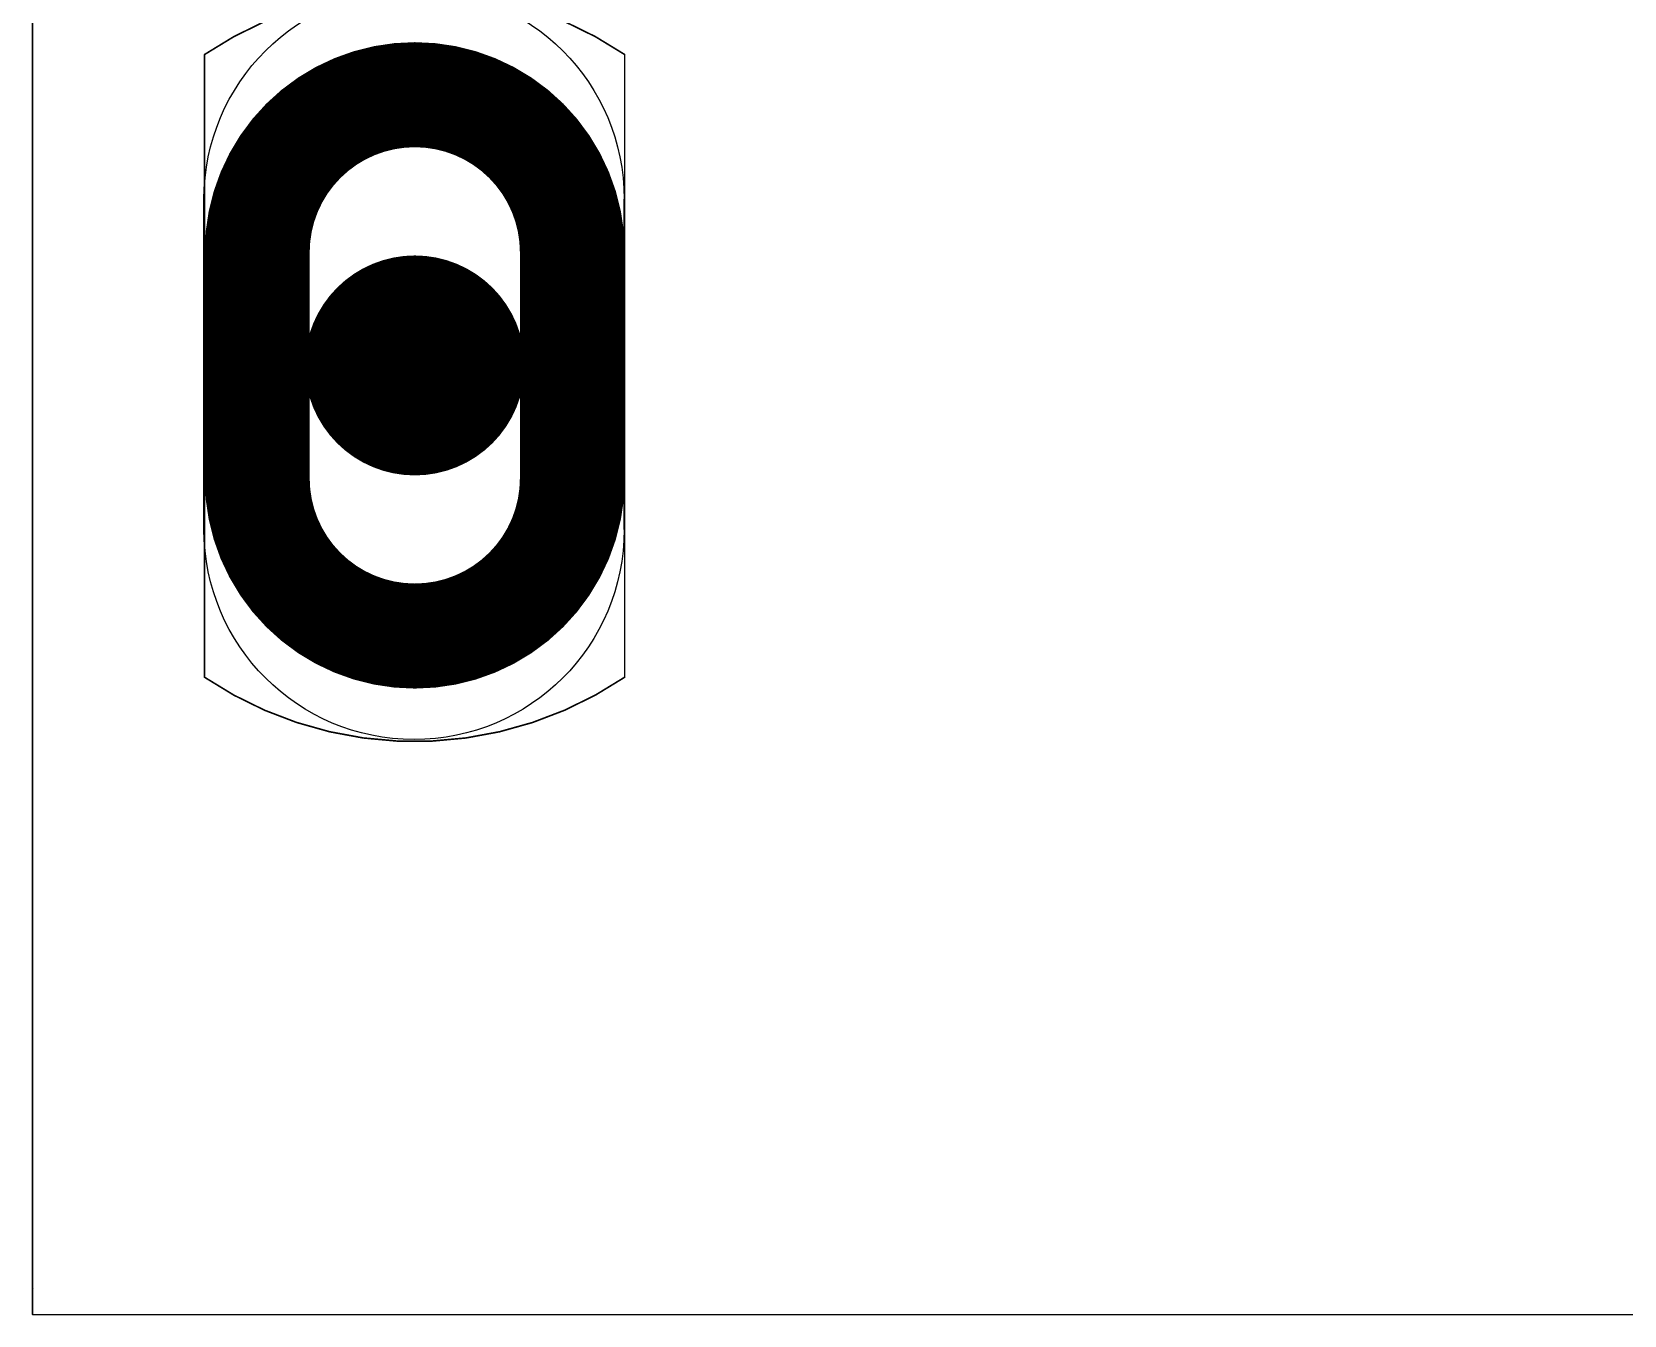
# Model space of a CAD drawing. Header units: millimetres. Extents: x 34 to 168, y 52 to 76.
# Drawn here: x 33.96 to 46.46, y 52.3 to 62.38 of the extents above; entities that cross this region are included whole.
import ezdxf

# ---------------------------------------------------------------- set-up
doc = ezdxf.new("R2010")
doc.units = ezdxf.units.MM
for name, color, linetype in [('BottomLayer', 5, 'Continuous'), ('BottomSolder', 6, 'Continuous'), ('Mechanical1', 6, 'Continuous'), ('Mechanical2', 216, 'Continuous'), ('MultiLayer', 9, 'Continuous'), ('PadHoleLayer', 156, 'Continuous'), ('TopLayer', 1, 'Continuous'), ('TopSolder', 216, 'Continuous')]:
    doc.layers.add(name, color=color, linetype=linetype)

msp = doc.modelspace()

# ---------------------------------------------------------------- linework, layer by layer
at = {"layer": 'BottomLayer', "const_width": 0.762}
msp.add_lwpolyline([(36.581, 59.758, 1), (37.343, 59.758, 1)], format="xyb", close=True, dxfattribs=at)
at = {"layer": 'BottomSolder', "const_width": 0.864}
msp.add_lwpolyline([(36.531, 59.758, 1), (37.394, 59.758, 1)], format="xyb", close=True, dxfattribs=at)
at = {"layer": 'Mechanical1'}
for points in [[(33.962, 52.308), (33.962, 72.288)], [(33.962, 52.308), (33.962, 72.288)], [(35.307, 58.471), (35.307, 61.062)], [(38.607, 58.471), (38.607, 61.062)], [(33.962, 52.308), (162.362, 52.308)], [(33.962, 52.308), (33.962, 52.308)], [(33.962, 52.308), (33.962, 52.308)]]:
    msp.add_lwpolyline(points, dxfattribs=at)
for points in [[(35.307, 61.062, -1), (38.607, 61.062)], [(38.607, 58.471, -1), (35.307, 58.471)]]:
    msp.add_lwpolyline(points, format="xyb", dxfattribs=at)
for points in [[(35.307, 61.062, 1), (35.307, 61.062, 1)], [(35.307, 61.062, 1), (35.307, 61.062, 1)], [(38.607, 61.062, 1), (38.607, 61.062, 1)], [(38.607, 61.062, 1), (38.607, 61.062, 1)], [(35.307, 58.471, 1), (35.307, 58.471, 1)], [(35.307, 58.471, 1), (35.307, 58.471, 1)], [(38.607, 58.471, 1), (38.607, 58.471, 1)], [(38.607, 58.471, 1), (38.607, 58.471, 1)], [(33.962, 52.308, 1), (33.962, 52.308, 1)], [(33.962, 52.308, 1), (33.962, 52.308, 1)], [(33.962, 52.308, 1), (33.962, 52.308, 1)], [(33.962, 52.308, 1), (33.962, 52.308, 1)], [(33.962, 52.308, 1), (33.962, 52.308, 1)], [(33.962, 52.308, 1), (33.962, 52.308, 1)], [(33.962, 52.308, 1), (33.962, 52.308, 1)]]:
    msp.add_lwpolyline(points, format="xyb", close=True, dxfattribs=at)
at = {"layer": 'Mechanical2', "const_width": 0.0127}
for points in [[(33.962, 52.508), (33.962, 72.078)], [(35.312, 57.31), (35.312, 62.199)], [(38.61, 57.31), (38.61, 62.199)], [(33.962, 52.308), (33.962, 52.508)]]:
    msp.add_lwpolyline(points, dxfattribs=at)
for points in [[(35.312, 62.199, -0.305816), (38.61, 62.199)], [(38.61, 57.31, -0.305816), (35.312, 57.31)]]:
    msp.add_lwpolyline(points, format="xyb", dxfattribs=at)
at = {"layer": 'Mechanical2', "const_width": 0.00635}
for points in [[(35.309, 62.199, 1), (35.315, 62.199, 1)], [(35.309, 62.199, 1), (35.315, 62.199, 1)], [(38.607, 62.199, 1), (38.613, 62.199, 1)], [(38.607, 62.199, 1), (38.613, 62.199, 1)], [(35.309, 57.31, 1), (35.315, 57.31, 1)], [(35.309, 57.31, 1), (35.315, 57.31, 1)], [(38.607, 57.31, 1), (38.613, 57.31, 1)], [(38.607, 57.31, 1), (38.613, 57.31, 1)], [(33.959, 52.508, 1), (33.966, 52.508, 1)], [(33.959, 52.508, 1), (33.966, 52.508, 1)], [(33.959, 52.308, 1), (33.966, 52.308, 1)]]:
    msp.add_lwpolyline(points, format="xyb", close=True, dxfattribs=at)
at = {"layer": 'MultiLayer', "const_width": 0.762}
msp.add_lwpolyline([(36.581, 59.758, 1), (37.343, 59.758, 1)], format="xyb", close=True, dxfattribs=at)
at = {"layer": 'PadHoleLayer', "const_width": 0.825}
msp.add_lwpolyline([(35.725, 58.871), (35.725, 60.646, -1), (38.2, 60.646), (38.2, 58.871, -1)], format="xyb", close=True, dxfattribs=at)
at = {"layer": 'TopLayer', "const_width": 0.762}
msp.add_lwpolyline([(36.581, 59.758, 1), (37.343, 59.758, 1)], format="xyb", close=True, dxfattribs=at)
at = {"layer": 'TopSolder', "const_width": 0.864}
msp.add_lwpolyline([(36.531, 59.758, 1), (37.394, 59.758, 1)], format="xyb", close=True, dxfattribs=at)

doc.saveas('drawing.dxf')
